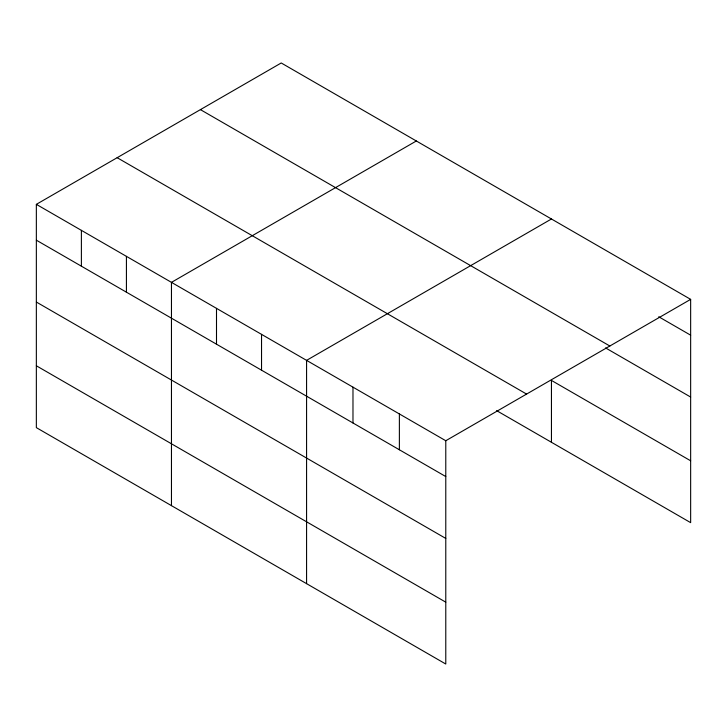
<?xml version="1.0" encoding="UTF-8"?>
<svg xmlns="http://www.w3.org/2000/svg" width="727" height="727" viewBox="0 0 727 727"><rect width="100%" height="100%" fill="white"/><g stroke="black" fill="none" stroke-linecap="round" stroke-linejoin="round"><path stroke-width="1.09" d="M36.35 204.351L445.778 440.735L445.778 664.024L36.35 427.64L36.35 204.351L281.222 62.976L690.65 299.36L690.65 522.649L496.614 410.628M416.335 140.983L171.463 282.358L171.463 505.647M551.448 218.991L306.576 360.365L306.576 583.654M445.778 440.735L690.65 299.36M658.753 316.772L690.65 335.183M200.416 109.632L609.844 346.007M605.582 347.933L690.65 397.051M690.65 460.791L551.448 380.421L551.448 442.28M117.156 157.695L526.584 394.079M36.35 240.183L445.778 476.558M36.35 302.041L445.778 538.425M36.35 365.781L445.778 602.165M399.377 413.945L399.377 449.768M352.977 387.155L352.977 422.978M261.538 334.356L261.538 370.188M216.501 308.357L216.501 344.189M126.425 256.349L126.425 292.181M81.388 230.35L81.388 266.182"/></g></svg>
